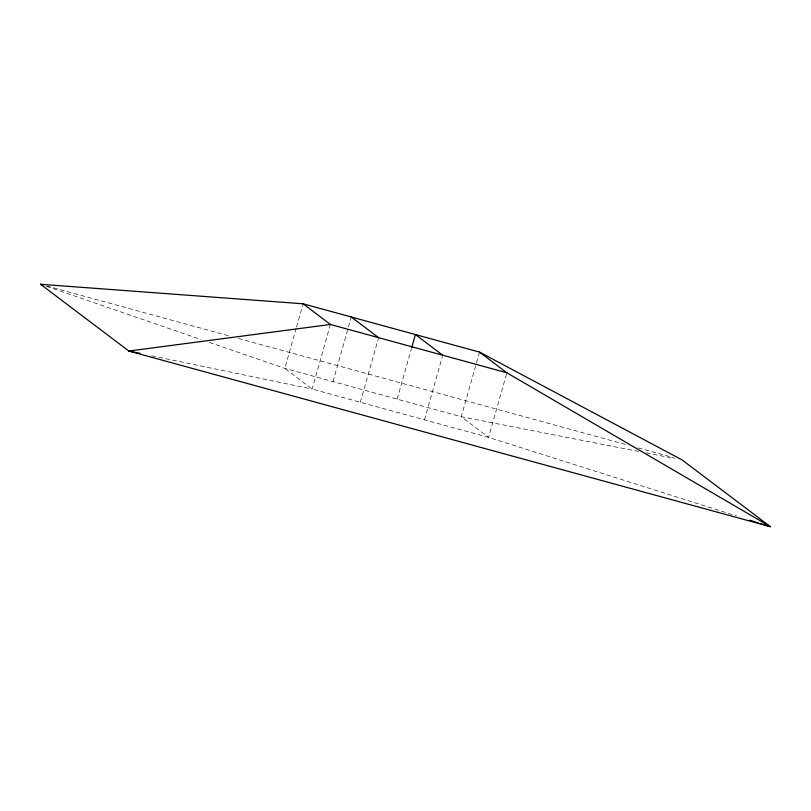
<?xml version="1.0" encoding="UTF-8"?>
<svg xmlns="http://www.w3.org/2000/svg" width="811" height="811" viewBox="0 0 811 811"><rect width="100%" height="100%" fill="white"/><g stroke="black" fill="none" stroke-linecap="round" stroke-linejoin="round"><path stroke-width="0.61" stroke-dasharray="4.05 3.04" d="M296.187 328.181L284.813 368.397L312.144 389.067L488.577 437.372L736.723 516.029M296.532 326.965L303.091 303.801M330.422 324.471L312.144 389.067L149.903 355.411M333.007 381.596L351.285 317M360.337 402.256L378.615 337.67M397.126 399.154L411.268 349.186M424.457 419.814L442.39 356.445M479.534 352.116L461.256 416.712L488.577 437.372L506.855 372.786M638.723 451.453L461.256 416.712L284.813 368.397L209.38 342.414M646.164 452.913L674.711 458.499M46.663 285.948L229.979 336.139M238.535 338.481L628.383 445.229M638.156 447.905L673.596 457.617M46.541 286.334L200.996 339.535"/><path stroke-width="1.22" d="M411.613 347.96L415.404 334.558L442.735 355.228M760.809 523.673L770.45 526.724L506.855 372.786L330.422 324.471L128.848 351.041L40.55 284.276L303.091 303.801L479.534 352.116L682.152 459.959L770.45 526.724L128.848 351.041L139.989 353.353M42.993 284.945L40.55 284.276L42.942 285.097M749.972 520.236L758.407 522.902M479.534 352.116L506.855 372.786M351.285 317L378.615 337.67M303.091 303.801L330.422 324.471"/></g></svg>
